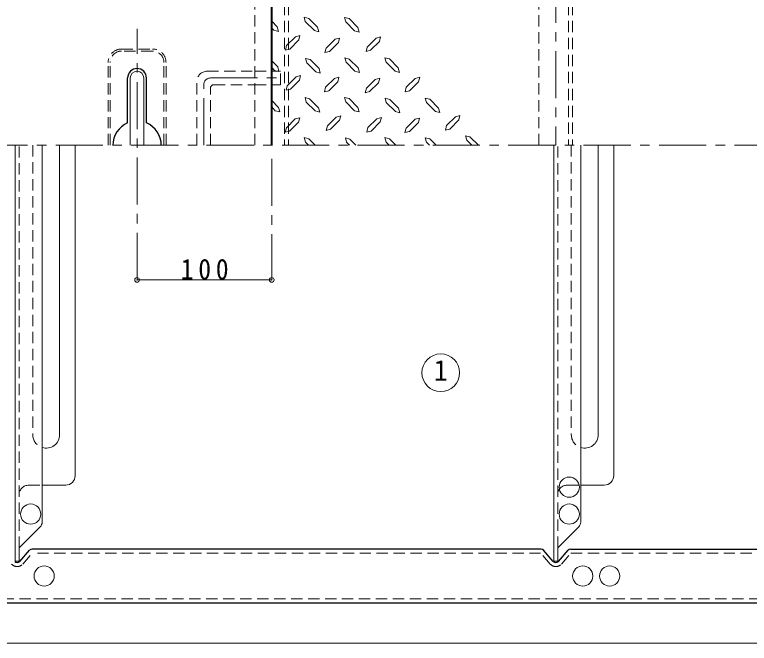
# Model space of a CAD drawing. Units: millimetres at full size, sheet at 1:7; details may follow other scales. Extents: x -1481 to 1354, y -996 to 971.
# Drawn here: x -680 to -134, y 81 to 548 of the extents above; entities that cross this region are included whole.
import ezdxf
from ezdxf.enums import TextEntityAlignment as Align

# ---------------------------------------------------------------- set-up
doc = ezdxf.new("R2010")
doc.units = ezdxf.units.MM
doc.header["$LTSCALE"] = 7
doc.header["$PDMODE"] = 32
doc.header["$PDSIZE"] = 3.5
doc.linetypes.add('CHAIN1', pattern=[8, 5, -1, 1, -1])
doc.linetypes.add('DASHED1', pattern=[1.8, 1.2, -0.6])
doc.layers.add('0-0____1', color=4, linetype='Continuous', lineweight=9)
doc.styles.add('ＭＳ ゴシック', font='')
doc.styles.get('ＭＳ ゴシック').set_extended_font_data('MS Gothic')

msp = doc.modelspace()

# ---------------------------------------------------------------- linework, layer by layer
at = {"layer": '0-0____1', "color": 1, "lineweight": 40}
msp.add_line((-489.042, 450.732), (-489.042, 784.732), dxfattribs=at)
at = {"layer": '0-0____1', "color": 7, "linetype": 'DASHED1', "lineweight": 18}
for p, q in [((-501.542, 450.732), (-501.542, 744.732)), ((-476.542, 744.732), (-476.542, 450.732)), ((-290.542, 450.732), (-290.542, 744.732)), ((-265.542, 744.732), (-265.542, 450.732)), ((-600.542, 522.232), (-577.542, 522.232)), ((-577.542, 520.732), (-600.542, 520.732)), ((-610.542, 450.732), (-610.542, 512.232)), ((-609.042, 450.732), (-609.042, 512.232)), ((-569.042, 450.732), (-569.042, 512.232)), ((-567.542, 450.732), (-567.542, 512.232)), ((-537.042, 505.732), (-501.542, 505.732)), ((-544.542, 450.732), (-544.542, 498.232)), ((-534.542, 450.732), (-534.542, 493.232)), ((-532.042, 495.732), (-501.542, 495.732)), ((-673.907, 139.605), (-666.78, 147.732)), ((-289.304, 147.732), (-666.78, 147.732)), ((-282.177, 139.605), (-289.304, 147.732)), ((-903.042, 113.732), (346.958, 113.732))]:
    msp.add_line(p, q, dxfattribs=at)
at = {"layer": '0-0____1', "linetype": 'DASHED1'}
for p, q in [((-479.542, 744.732), (-479.542, 450.732)), ((-268.542, 744.732), (-268.542, 450.732)), ((-501.542, 505.732), (-482.542, 505.732)), ((-482.542, 495.732), (-482.542, 505.732)), ((-501.542, 495.732), (-482.542, 495.732)), ((-676.542, 151.732), (-676.542, 450.732)), ((-666.542, 450.732), (-666.542, 235.732)), ((-276.542, 151.732), (-276.542, 450.732)), ((-266.542, 450.732), (-266.542, 235.732)), ((-669.542, 198.232), (-659.542, 198.232)), ((-269.542, 198.232), (-259.542, 198.232))]:
    msp.add_line(p, q, dxfattribs=at)
at = {"layer": '0-0____1', "linetype": 'CHAIN1'}
for p, q in [((-278.042, 744.732), (-278.042, 450.732)), ((-589.042, 350.732), (-589.042, 537.232)), ((-534.542, 500.732), (-482.542, 500.732)), ((-539.542, 450.732), (-539.542, 495.732)), ((-1041.376, 450.732), (616.958, 450.732)), ((-489.042, 440.732), (-489.042, 350.732))]:
    msp.add_line(p, q, dxfattribs=at)
at = {"layer": '0-0____1'}
for p, q in [((-464.945, 545.862), (-461.585, 545.022)), ((-464.105, 542.607), (-464.945, 545.862)), ((-434.915, 545.757), (-431.555, 544.812)), ((-434.075, 542.397), (-434.915, 545.757)), ((-484.895, 538.722), (-489.042, 542.869)), ((-457.385, 535.887), (-464.105, 542.607)), ((-454.97, 538.407), (-461.585, 545.022)), ((-427.46, 535.782), (-434.075, 542.397)), ((-425.045, 538.197), (-431.555, 544.812)), ((-487.415, 536.202), (-489.042, 537.829)), ((-487.415, 536.202), (-484.055, 535.362)), ((-484.895, 538.722), (-484.055, 535.362)), ((-457.385, 535.887), (-454.13, 535.047)), ((-454.97, 538.407), (-454.13, 535.047)), ((-427.46, 535.782), (-424.1, 534.837)), ((-425.045, 538.197), (-424.1, 534.837)), ((-471.455, 531.372), (-477.965, 524.757)), ((-471.455, 531.372), (-468.095, 532.212)), ((-468.935, 528.957), (-468.095, 532.212)), ((-441.95, 529.482), (-448.565, 522.867)), ((-441.95, 529.482), (-438.59, 530.427)), ((-439.535, 527.067), (-438.59, 530.427)), ((-411.5, 530.322), (-418.115, 523.707)), ((-411.5, 530.322), (-408.14, 531.267)), ((-409.085, 527.907), (-408.14, 531.267)), ((-478.91, 521.397), (-477.965, 524.757)), ((-468.935, 528.957), (-475.55, 522.237)), ((-439.535, 527.067), (-446.15, 520.452)), ((-475.55, 522.237), (-478.91, 521.397)), ((-484.58, 508.902), (-489.042, 513.364)), ((-463.895, 515.307), (-460.535, 514.362)), ((-463.055, 511.947), (-463.895, 515.307)), ((-453.92, 507.747), (-460.535, 514.362)), ((-434.81, 515.727), (-431.45, 514.782)), ((-433.865, 512.367), (-434.81, 515.727)), ((-424.835, 508.167), (-431.45, 514.782)), ((-404.99, 515.727), (-401.63, 514.887)), ((-404.15, 512.472), (-404.99, 515.727)), ((-395.015, 508.272), (-401.63, 514.887)), ((-486.995, 506.382), (-489.042, 508.429)), ((-484.58, 508.902), (-483.635, 505.542)), ((-456.335, 505.332), (-463.055, 511.947)), ((-453.92, 507.747), (-453.08, 504.387)), ((-427.25, 505.752), (-433.865, 512.367)), ((-424.835, 508.167), (-423.89, 504.807)), ((-397.43, 505.857), (-404.15, 512.472)), ((-395.015, 508.272), (-394.175, 504.912)), ((-486.995, 506.382), (-483.635, 505.542)), ((-470.93, 501.552), (-467.57, 502.497)), ((-468.515, 499.137), (-467.57, 502.497)), ((-456.335, 505.332), (-453.08, 504.387)), ((-427.25, 505.752), (-423.89, 504.807)), ((-397.43, 505.857), (-394.175, 504.912)), ((-470.93, 501.552), (-477.545, 494.937)), ((-468.515, 499.137), (-475.13, 492.522)), ((-442.475, 500.397), (-448.985, 493.782)), ((-439.955, 497.982), (-446.57, 491.262)), ((-442.475, 500.397), (-439.115, 501.237)), ((-439.955, 497.982), (-439.115, 501.237)), ((-412.13, 499.662), (-418.745, 493.047)), ((-409.715, 497.247), (-416.33, 490.632)), ((-412.13, 499.662), (-408.77, 500.607)), ((-409.715, 497.247), (-408.77, 500.607)), ((-382.52, 500.397), (-389.135, 493.782)), ((-380.105, 497.982), (-386.72, 491.262)), ((-382.52, 500.397), (-379.16, 501.237)), ((-380.105, 497.982), (-379.16, 501.237)), ((-478.385, 491.577), (-477.545, 494.937)), ((-475.13, 492.522), (-478.385, 491.577)), ((-449.93, 490.422), (-448.985, 493.782)), ((-446.57, 491.262), (-449.93, 490.422)), ((-419.585, 489.687), (-418.745, 493.047)), ((-389.975, 490.422), (-389.135, 493.782)), ((-386.72, 491.262), (-389.975, 490.422)), ((-464.315, 486.117), (-460.955, 485.277)), ((-463.37, 482.862), (-464.315, 486.117)), ((-434.915, 486.327), (-431.555, 485.382)), ((-434.075, 482.967), (-434.915, 486.327)), ((-416.33, 490.632), (-419.585, 489.687)), ((-404.78, 485.697), (-401.42, 484.857)), ((-403.94, 482.442), (-404.78, 485.697)), ((-483.95, 478.872), (-489.042, 483.964)), ((-456.755, 476.247), (-463.37, 482.862)), ((-454.34, 478.662), (-460.955, 485.277)), ((-427.46, 476.352), (-434.075, 482.967)), ((-425.045, 478.872), (-431.555, 485.382)), ((-397.22, 475.827), (-403.94, 482.442)), ((-394.805, 478.242), (-401.42, 484.857)), ((-367.505, 475.827), (-374.12, 482.547)), ((-365.09, 478.347), (-371.705, 484.962)), ((-486.365, 476.352), (-489.042, 479.412)), ((-486.365, 476.352), (-483.005, 475.512)), ((-483.95, 478.872), (-483.005, 475.512)), ((-456.755, 476.247), (-453.395, 475.302)), ((-454.34, 478.662), (-453.395, 475.302)), ((-427.46, 476.352), (-424.1, 475.512)), ((-425.045, 478.872), (-424.1, 475.512)), ((-397.22, 475.827), (-393.965, 474.882)), ((-394.805, 478.242), (-393.965, 474.882)), ((-367.505, 475.827), (-364.25, 474.987)), ((-365.09, 478.347), (-364.25, 474.987)), ((-471.56, 470.367), (-478.175, 463.752)), ((-471.56, 470.367), (-468.2, 471.207)), ((-469.145, 467.952), (-468.2, 471.207)), ((-441.11, 471.732), (-447.725, 465.117)), ((-438.59, 469.317), (-445.31, 462.597)), ((-441.11, 471.732), (-437.75, 472.572)), ((-438.59, 469.317), (-437.75, 472.572)), ((-410.975, 470.472), (-417.59, 463.857)), ((-410.975, 470.472), (-407.615, 471.312)), ((-408.56, 468.057), (-407.615, 471.312)), ((-382.625, 470.157), (-389.135, 463.542)), ((-382.625, 470.157), (-379.265, 470.997)), ((-380.105, 467.742), (-379.265, 470.997)), ((-352.595, 471.942), (-359.21, 465.327)), ((-350.075, 469.527), (-356.795, 462.807)), ((-352.595, 471.942), (-349.235, 472.782)), ((-350.075, 469.527), (-349.235, 472.782)), ((-479.12, 460.392), (-478.175, 463.752)), ((-469.145, 467.952), (-475.76, 461.232)), ((-448.565, 461.757), (-447.725, 465.117)), ((-408.56, 468.057), (-415.175, 461.337)), ((-360.05, 461.967), (-359.21, 465.327)), ((-475.76, 461.232), (-479.12, 460.392)), ((-445.31, 462.597), (-448.565, 461.757)), ((-356.795, 462.807), (-360.05, 461.967)), ((-464.945, 456.402), (-461.585, 455.457)), ((-464, 453.042), (-464.945, 456.402)), ((-461.69, 450.732), (-464, 453.042)), ((-456.86, 450.732), (-461.585, 455.457)), ((-434.285, 456.192), (-430.925, 455.352)), ((-433.445, 452.937), (-434.285, 456.192)), ((-431.24, 450.732), (-433.445, 452.937)), ((-426.483, 450.732), (-430.925, 455.352)), ((-404.99, 456.402), (-401.63, 455.457)), ((-404.15, 453.042), (-404.99, 456.402)), ((-401.84, 450.732), (-404.15, 453.042)), ((-396.905, 450.732), (-401.63, 455.457)), ((-366.98, 450.732), (-371.705, 455.457)), ((-340.415, 450.732), (-344.195, 454.512)), ((-335.434, 450.732), (-341.78, 456.927)), ((-646.542, 450.732), (-646.542, 235.732)), ((-635.042, 450.732), (-635.042, 205.232)), ((-246.542, 450.732), (-246.542, 235.732)), ((-235.042, 450.732), (-235.042, 205.232)), ((-589.042, 350.732), (-489.042, 350.732)), ((-642.042, 198.232), (-659.542, 198.232)), ((-242.042, 198.232), (-259.542, 198.232))]:
    msp.add_line(p, q, dxfattribs=at)
at = {"layer": '0-0____1', "color": 5, "lineweight": 25}
for p, q in [((-596.042, 467.315), (-596.042, 500.732)), ((-582.042, 467.315), (-582.042, 500.732)), ((-676.163, 141.583), (-668.886, 149.88)), ((-289.078, 150.732), (-667.007, 150.732)), ((-279.922, 141.583), (-287.198, 149.88)), ((-276.163, 141.583), (-268.886, 149.88)), ((-267.007, 150.732), (110.922, 150.732)), ((-903.042, 110.732), (346.958, 110.732))]:
    msp.add_line(p, q, dxfattribs=at)
at = {"layer": '0-0____1', "color": 7, "lineweight": 18}
for p, q in [((-594.042, 450.732), (-594.042, 500.732)), ((-584.042, 450.732), (-584.042, 500.732)), ((-679.542, 141.732), (-679.542, 450.732)), ((-659.542, 450.732), (-659.542, 170.803)), ((-279.542, 141.732), (-279.542, 450.732)), ((-259.542, 450.732), (-259.542, 170.803)), ((-661.007, 167.267), (-676.542, 151.732)), ((-261.007, 167.267), (-276.542, 151.732)), ((-676.542, 151.732), (-676.542, 141.732)), ((-276.542, 151.732), (-276.542, 141.732)), ((-679.542, 141.732), (-676.542, 141.732)), ((-279.542, 141.732), (-276.542, 141.732)), ((-933.042, 80.732), (376.958, 80.732))]:
    msp.add_line(p, q, dxfattribs=at)
at = {"layer": '0-0____1'}
for points in [[(-409.085, 527.907), (-415.7, 521.292), (-418.955, 520.347), (-418.115, 523.707)], [(-446.15, 520.452), (-449.51, 519.612), (-448.565, 522.867)], [(-374.12, 482.547), (-375.065, 485.802), (-371.705, 484.962)], [(-415.175, 461.337), (-418.43, 460.497), (-417.59, 463.857)], [(-380.105, 467.742), (-386.72, 461.022), (-390.08, 460.182), (-389.135, 463.542)], [(-371.81, 450.732), (-374.12, 453.042), (-375.065, 456.297), (-371.705, 455.457)], [(-344.195, 454.512), (-345.14, 457.872), (-341.78, 456.927)]]:
    msp.add_lwpolyline(points, dxfattribs=at)
at = {"layer": '0-0____1', "color": 7, "linetype": 'DASHED1', "lineweight": 18}
msp.add_lwpolyline([(-273.907, 139.605), (-266.78, 147.732), (110.696, 147.732)], dxfattribs=at)
at = {"layer": '0-0____1', "color": 7, "lineweight": 18}
msp.add_circle((-363.5, 281.749), 14, dxfattribs=at)
at = {"layer": '0-0____1'}
for centre in [(-268.042, 196.732), (-668.042, 176.732), (-268.042, 176.732), (-658.042, 130.732), (-258.042, 130.732), (-238.042, 130.732)]:
    msp.add_circle(centre, 7.5, dxfattribs=at)
at = {"layer": '0-0____1', "color": 7, "linetype": 'DASHED1', "lineweight": 18}
for centre, radius, start, end in [((-600.542, 512.232), 10, 90, 180), ((-600.542, 512.232), 8.5, 90, 180), ((-577.542, 512.232), 10, 0, 90), ((-577.542, 512.232), 8.5, 0, 90), ((-537.042, 498.232), 7.5, 90, 180), ((-532.042, 493.232), 2.5, 90, 180), ((-678.042, 143.232), 5.5, 221.25117, 318.74883), ((-278.042, 143.232), 5.5, 221.25117, 318.74883)]:
    msp.add_arc(centre, radius, start, end, dxfattribs=at)
at = {"layer": '0-0____1', "color": 5, "lineweight": 25}
for centre, radius, start, end in [((-589.042, 500.732), 7, 0, 180), ((-589.042, 450.732), 18, 112.88538, 180), ((-589.042, 450.732), 18, 0, 67.11462), ((-667.007, 148.232), 2.5, 90, 138.74883), ((-289.078, 148.232), 2.5, 41.25117, 90), ((-267.007, 148.232), 2.5, 90, 138.74883), ((-678.042, 143.232), 2.5, 221.25117, 318.74883), ((-278.042, 143.232), 2.5, 221.25117, 318.74883)]:
    msp.add_arc(centre, radius, start, end, dxfattribs=at)
at = {"layer": '0-0____1', "color": 7, "lineweight": 18}
for centre, start, end in [((-589.042, 500.732), 0, 180), ((-664.542, 170.803), 315, 0), ((-264.542, 170.803), 315, 0)]:
    msp.add_arc(centre, 5, start, end, dxfattribs=at)
at = {"layer": '0-0____1', "linetype": 'CHAIN1'}
msp.add_arc((-534.542, 495.732), 5, 90, 180, dxfattribs=at)
at = {"layer": '0-0____1', "linetype": 'DASHED1'}
for centre, radius, start, end in [((-656.542, 235.732), 10, 180, 252.5424), ((-256.542, 235.732), 10, 180, 252.5424), ((-669.542, 191.232), 7, 90, 180), ((-269.542, 191.232), 7, 90, 180)]:
    msp.add_arc(centre, radius, start, end, dxfattribs=at)
at = {"layer": '0-0____1'}
for centre, radius, start in [((-656.542, 235.732), 10, 252.5424), ((-256.542, 235.732), 10, 252.5424), ((-642.042, 205.232), 7, 270), ((-242.042, 205.232), 7, 270)]:
    msp.add_arc(centre, radius, start, 0, dxfattribs=at)
for p in [(-589.042, 350.732), (-489.042, 350.732)]:
    msp.add_point(p, dxfattribs=at)

# ---------------------------------------------------------------- texts
at = {"layer": '0-0____1', "color": 7, "style": 'ＭＳ ゴシック'}
msp.add_text('1', height=15.4, dxfattribs=at).set_placement((-368.75, 271.249), align=Align.BOTTOM_LEFT)
at = {"layer": '0-0____1', "color": 7, "insert": (-556.542, 350.732), "char_height": 15.4, "attachment_point": 7, "style": 'ＭＳ ゴシック'}
msp.add_mtext('\\T1.38;\\W0.9;100', dxfattribs=at)

doc.saveas('drawing.dxf')
